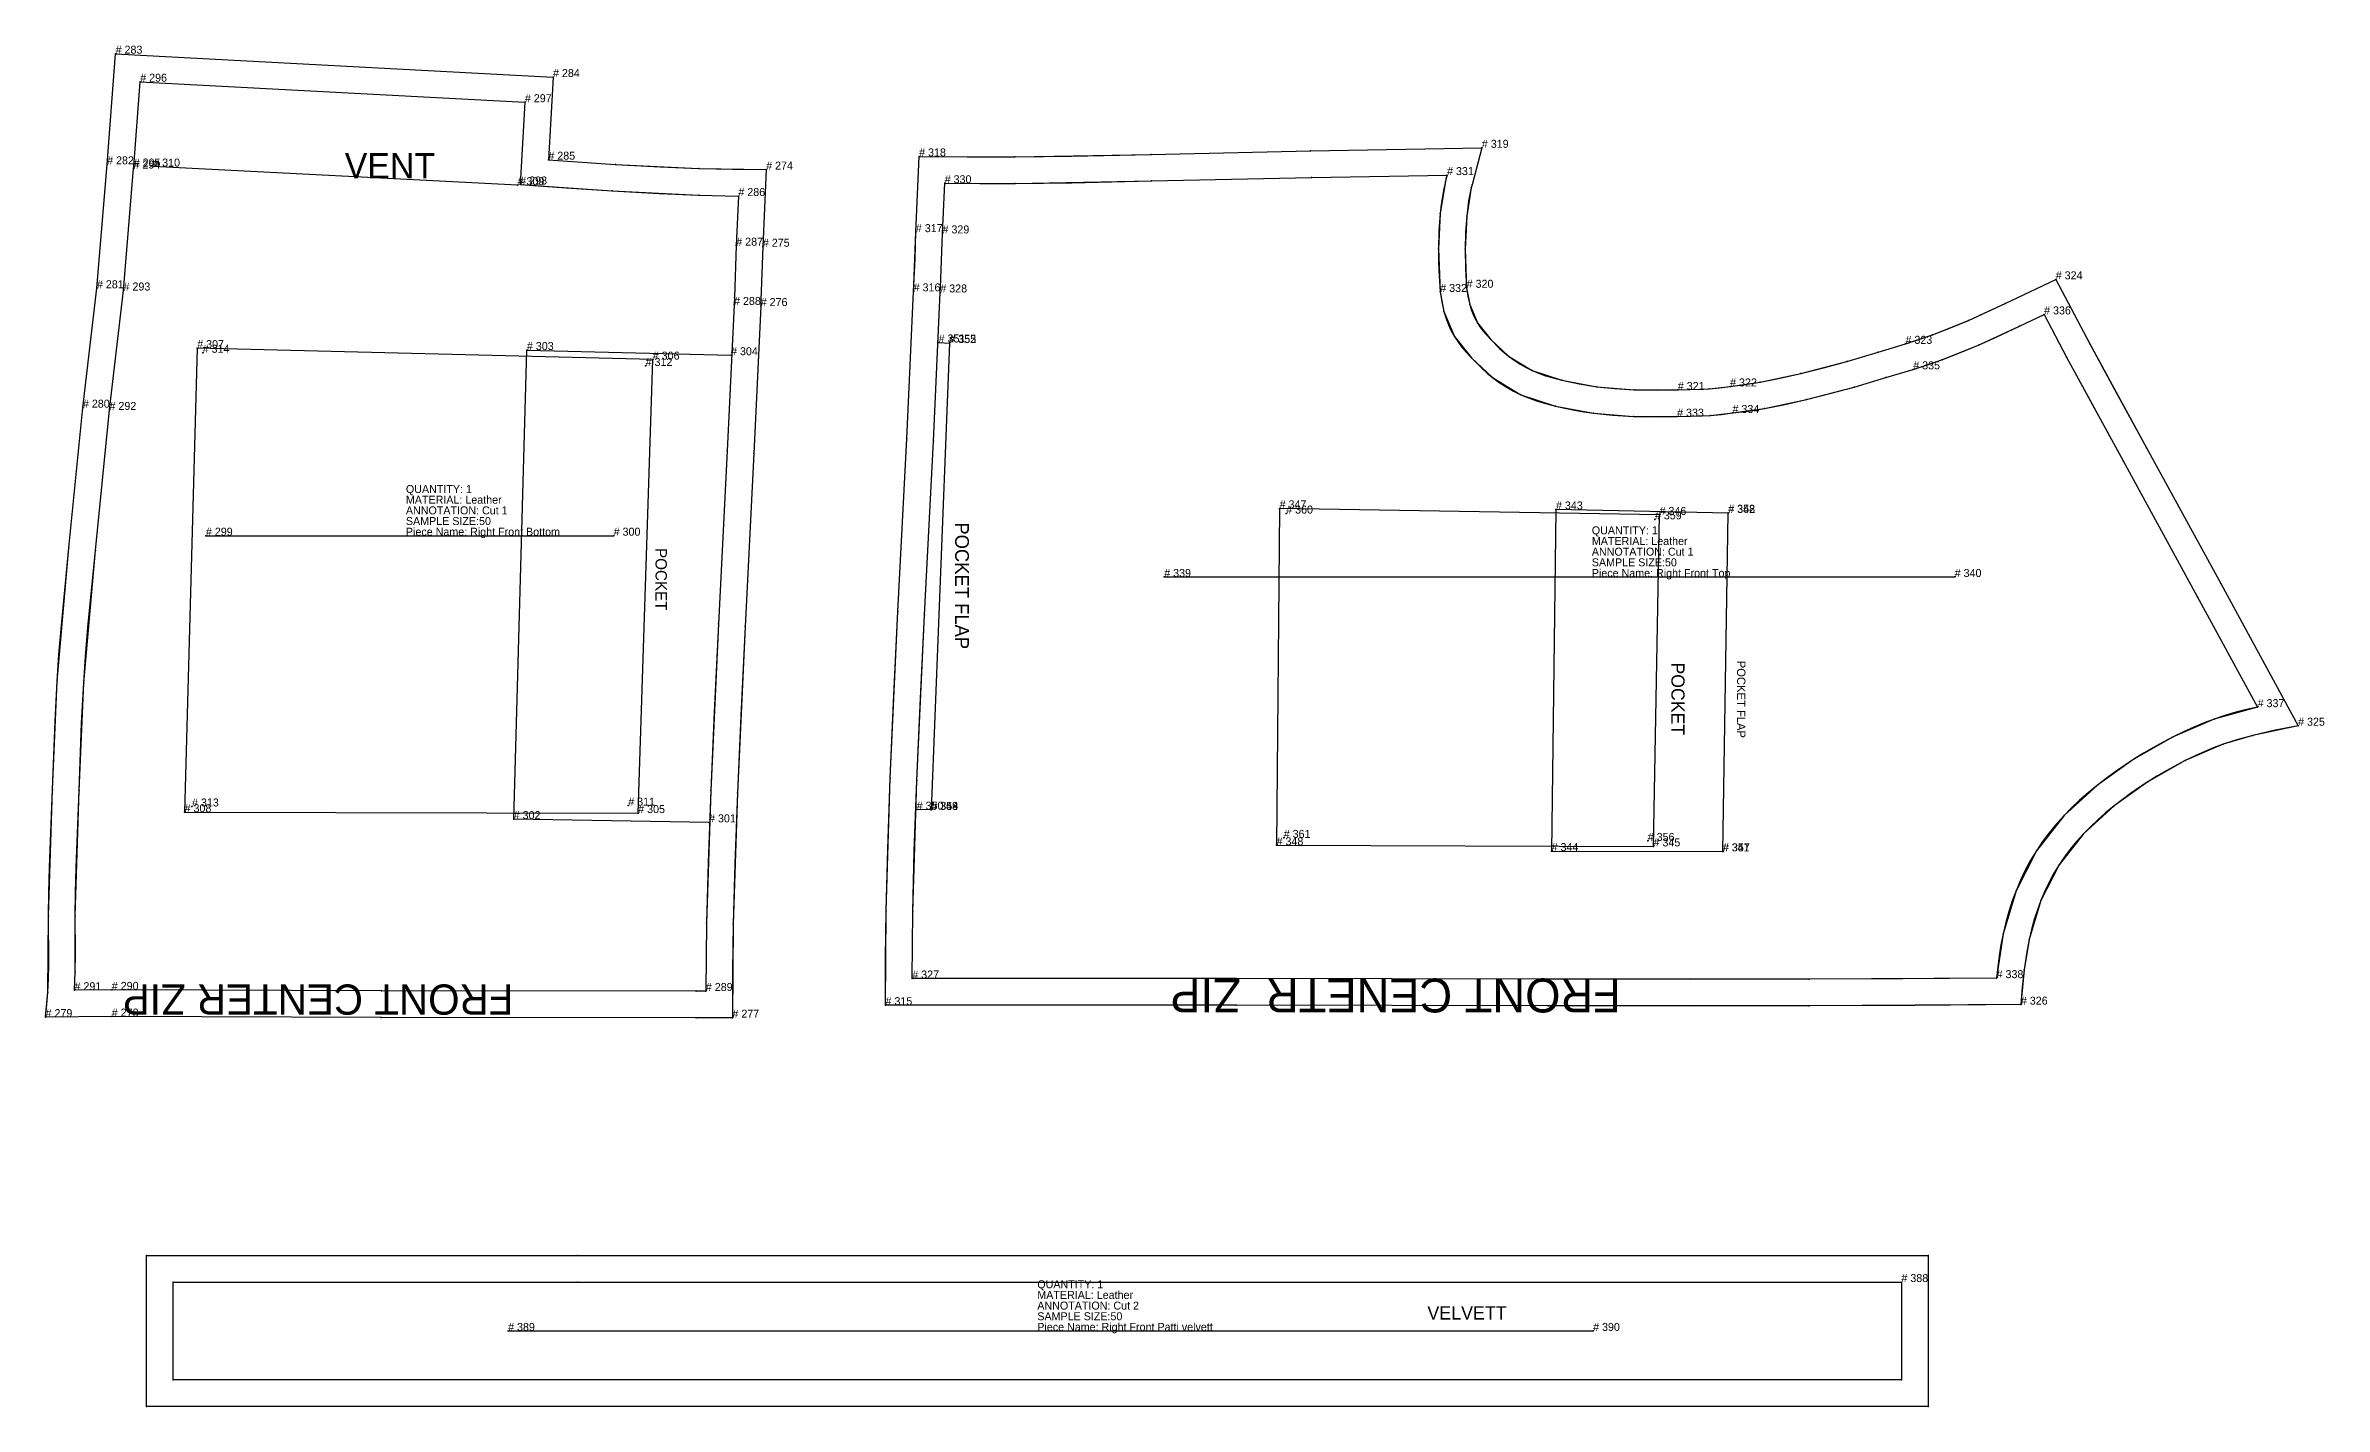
# Model space of a CAD drawing. Extents: x -8402 to 434, y -368 to 2685.
# Drawn here: x -6090 to -5236, y 1360 to 1871 of the extents above; entities that cross this region are included whole.
import ezdxf

# ---------------------------------------------------------------- set-up
doc = ezdxf.new("R2010")
doc.units = 0

# ---------------------------------------------------------------- blocks, each defined once
blk = doc.blocks.new('Right Front Bottom_5011')
at = {"layer": '1'}
blk.add_lwpolyline([(-5819.7002, 1824.0699), (-5820.9399, 1795.13), (-5821.6499, 1775.25), (-5821.7598, 1772.88), (-5824.3301, 1717.5699), (-5827.6401, 1652.6801), (-5830.5098, 1590.36), (-5832.0601, 1541.02), (-5832.3599, 1506), (-5845.96, 1506), (-5964, 1506.11), (-6065.04, 1506.42), (-6089.8599, 1506.21), (-6089.04, 1515.58), (-6088.73, 1544.22), (-6087.29, 1591.61), (-6085.54, 1632.1801), (-6081.1099, 1682.24), (-6075.8599, 1734.77), (-6070.6001, 1779.5601), (-6066.79, 1826.03), (-6063.6001, 1867.54), (-5899.6201, 1858.78), (-5901.3701, 1827.78), (-5876.1401, 1826.03), (-5844.9302, 1824.48), (-5819.7002, 1824.0699)], close=True, dxfattribs=at)
at = {"layer": '13'}
for p in [(-6030.9502, 1755.37, 10), (-5864.9102, 1750.42, 10), (-6034.9702, 1585.21, 10), (-5871.3999, 1585.52, 10)]:
    blk.add_point(p, dxfattribs=at)
at = {"layer": '14'}
blk.add_lwpolyline([(-5830.1299, 1814.15), (-5830.9199, 1795.55), (-5831.6201, 1776.05), (-5831.75, 1773.3), (-5834.29, 1718.59), (-5837.6001, 1653.74), (-5840.48, 1591.15), (-5842.0601, 1541.42), (-5842.3301, 1516), (-5845.96, 1516), (-5963.98, 1516.11), (-6065.04, 1516.42), (-6079, 1516.3), (-6078.7598, 1523.1801), (-6078.73, 1544.14), (-6077.2998, 1591.23), (-6075.5601, 1631.53), (-6071.1602, 1681.26), (-6065.8901, 1733.9301), (-6060.6299, 1778.72), (-6056.8799, 1824.45), (-6056.8198, 1825.21), (-6054.3799, 1857.03), (-5910.1699, 1849.33), (-5911.8999, 1818.48), (-5877.3999, 1816.09), (-5845.0098, 1814.48), (-5830.1299, 1814.15)], close=True, dxfattribs=at)
at = {"layer": '2'}
for p in [(-6063.6001, 1867.54), (-6054.3799, 1857.03), (-5899.6201, 1858.78), (-5910.1699, 1849.33), (-6066.79, 1826.03), (-6056.8799, 1824.45), (-6056.8198, 1825.21), (-6049.4902, 1825.2), (-5901.3701, 1827.78), (-5819.7002, 1824.0699), (-5912.9102, 1818.2), (-5911.8999, 1818.48), (-5830.1299, 1814.15), (-5830.9199, 1795.55), (-5820.9399, 1795.13), (-6070.6001, 1779.5601), (-6060.6299, 1778.72), (-5831.75, 1773.3), (-5821.7598, 1772.88), (-6033.0098, 1757.12), (-5909.4102, 1756.4), (-5862.23, 1752.79), (-5832.8799, 1754.4399), (-6075.8599, 1734.77), (-6065.8901, 1733.9301), (-6029.75, 1686.76), (-5876.8901, 1686.76), (-6037.75, 1583.05), (-5867.6899, 1582.74), (-5914.3501, 1580.47), (-5841.1201, 1579.25), (-6079, 1516.3), (-6065.04, 1516.42), (-5842.3301, 1516), (-6089.8599, 1506.21), (-6065.04, 1506.42), (-5832.3599, 1506)]:
    blk.add_point(p, dxfattribs=at)
at = {"layer": '3'}
for p in [(-5876.1401, 1826.03), (-5844.9302, 1824.48), (-5877.3999, 1816.09), (-5845.0098, 1814.48), (-5831.6201, 1776.05), (-5821.6499, 1775.25), (-5834.29, 1718.59), (-5824.3301, 1717.5699), (-6081.1099, 1682.24), (-6071.1602, 1681.26), (-5837.6001, 1653.74), (-5827.6401, 1652.6801), (-6085.54, 1632.1801), (-6075.5601, 1631.53), (-6087.29, 1591.61), (-6077.2998, 1591.23), (-5840.48, 1591.15), (-5830.5098, 1590.36), (-6088.73, 1544.22), (-6078.73, 1544.14), (-5842.0601, 1541.42), (-5832.0601, 1541.02), (-6078.7598, 1523.1801), (-6089.04, 1515.58), (-5963.98, 1516.11), (-5845.96, 1516), (-5964, 1506.11), (-5845.96, 1506)]:
    blk.add_point(p, dxfattribs=at)
at = {"layer": '4'}
for p in [(-6066.79, 1826.03, 5), (-6056.8198, 1825.21, 5), (-5830.9199, 1795.55, 5), (-5820.9399, 1795.13, 5), (-6070.6001, 1779.5601, 5), (-6060.6299, 1778.72, 5), (-5831.75, 1773.3, 5), (-5821.7598, 1772.88, 5), (-6075.8599, 1734.77, 5), (-6065.8901, 1733.9301, 5), (-6065.04, 1516.42, 5), (-6065.04, 1506.42, 5)]:
    blk.add_point(p, dxfattribs=at)
at = {"layer": '5'}
blk.add_line((-6029.75, 1686.76), (-5876.8901, 1686.76), dxfattribs=at)
at = {"layer": '7'}
blk.add_line((-6029.75, 1686.76), (-5876.8901, 1686.76), dxfattribs=at)
at = {"layer": '8'}
for points in [[(-5912.9102, 1818.2), (-6049.4902, 1825.2)], [(-5841.1201, 1579.25), (-5914.3501, 1580.47), (-5909.4102, 1756.4), (-5832.8799, 1754.4399)]]:
    blk.add_lwpolyline(points, dxfattribs=at)
blk.add_lwpolyline([(-5867.6899, 1582.74), (-5862.23, 1752.79), (-6033.0098, 1757.12), (-6037.75, 1583.05), (-5867.6899, 1582.74)], close=True, dxfattribs=at)
at = {"layer": '84'}
blk.add_lwpolyline([(-5819.7002, 1824.0699), (-5820.9399, 1795.13), (-5821.6499, 1775.25), (-5821.7598, 1772.88), (-5824.3301, 1717.5699), (-5827.6401, 1652.6801), (-5829.2598, 1619.23), (-5830.5098, 1590.36), (-5831.4702, 1563.86), (-5832.0601, 1541.02), (-5832.2998, 1523.51), (-5832.3599, 1506), (-5845.96, 1506), (-5964, 1506.11), (-6065.04, 1506.42), (-6089.8599, 1506.21), (-6089.3799, 1510.89), (-6089.04, 1515.58), (-6088.8198, 1520.54), (-6088.7002, 1526.0699), (-6088.73, 1544.22), (-6088.6401, 1552.89), (-6088.4102, 1562.5), (-6087.29, 1591.61), (-6086.3198, 1617.04), (-6085.54, 1632.1801), (-6084.8501, 1642.1899), (-6083.9399, 1653.14), (-6081.1099, 1682.24), (-6075.8599, 1734.77), (-6070.6001, 1779.5601), (-6066.79, 1826.03), (-6063.6001, 1867.54), (-5899.6201, 1858.78), (-5901.3701, 1827.78), (-5876.1401, 1826.03), (-5859.48, 1825.09), (-5844.9302, 1824.48), (-5832.3198, 1824.17), (-5819.7002, 1824.0699)], close=True, dxfattribs=at)
at = {"layer": '85'}
for points in [[(-5912.9102, 1818.2), (-6049.4902, 1825.2)], [(-5841.1201, 1579.25), (-5914.3501, 1580.47), (-5909.4102, 1756.4), (-5832.8799, 1754.4399)]]:
    blk.add_lwpolyline(points, dxfattribs=at)
blk.add_lwpolyline([(-5867.6899, 1582.74), (-5862.23, 1752.79), (-6033.0098, 1757.12), (-6037.75, 1583.05), (-5867.6899, 1582.74)], close=True, dxfattribs=at)
at = {"layer": '87'}
blk.add_lwpolyline([(-5830.1299, 1814.15), (-5830.9199, 1795.55), (-5831.6201, 1776.05), (-5831.75, 1773.3), (-5834.29, 1718.59), (-5837.6001, 1653.74), (-5839.2002, 1620.59), (-5840.48, 1591.15), (-5841.4702, 1564.15), (-5842.0601, 1541.42), (-5842.25, 1528.71), (-5842.3301, 1516), (-5845.96, 1516), (-5963.98, 1516.11), (-6065.04, 1516.42), (-6079, 1516.3), (-6078.7598, 1523.1801), (-6078.6899, 1530.05), (-6078.73, 1544.14), (-6078.6401, 1552.76), (-6078.4102, 1562.3199), (-6077.2998, 1591.23), (-6076.3398, 1616.4399), (-6075.5601, 1631.53), (-6074.8701, 1641.48), (-6073.9702, 1652.37), (-6071.1602, 1681.26), (-6065.8901, 1733.9301), (-6060.6299, 1778.72), (-6056.8799, 1824.45), (-6056.8198, 1825.21), (-6054.3799, 1857.03), (-5910.1699, 1849.33), (-5911.8999, 1818.48), (-5894.6499, 1817.22), (-5877.3999, 1816.09), (-5859.8198, 1815.1), (-5845.0098, 1814.48), (-5830.1299, 1814.15)], close=True, dxfattribs=at)
at = {"layer": '1'}
for s, p in [('# 283', (-6063.6001, 1867.54)), ('# 284', (-5899.6201, 1858.78)), ('# 282', (-6066.79, 1826.03)), ('# 285', (-5901.3701, 1827.78)), ('# 274', (-5819.7002, 1824.0699)), ('# 275', (-5820.9399, 1795.13)), ('# 281', (-6070.6001, 1779.5601)), ('# 276', (-5821.7598, 1772.88)), ('# 280', (-6075.8599, 1734.77)), ('QUANTITY: 1', (-5954.77, 1702.76)), ('MATERIAL: Leather', (-5954.77, 1698.76)), ('ANNOTATION: Cut 1', (-5954.77, 1694.76)), ('SAMPLE SIZE:50', (-5954.77, 1690.76)), ('Piece Name: Right Front Bottom', (-5954.77, 1686.76)), ('# 279', (-6089.8599, 1506.21)), ('# 278', (-6065.04, 1506.42)), ('# 277', (-5832.3599, 1506))]:
    blk.add_text(s, height=3, dxfattribs=at).set_placement(p)
at = {"layer": '13'}
for s, p in [('# 314', (-6030.9502, 1755.37)), ('# 312', (-5864.9102, 1750.42)), ('# 313', (-6034.9702, 1585.21)), ('# 311', (-5871.3999, 1585.52))]:
    blk.add_text(s, height=3, dxfattribs=at).set_placement(p)
at = {"layer": '14'}
for s, p in [('# 296', (-6054.3799, 1857.03)), ('# 297', (-5910.1699, 1849.33)), ('# 294', (-6056.8799, 1824.45)), ('# 295', (-6056.8198, 1825.21)), ('# 298', (-5911.8999, 1818.48)), ('# 286', (-5830.1299, 1814.15)), ('# 287', (-5830.9199, 1795.55)), ('# 293', (-6060.6299, 1778.72)), ('# 288', (-5831.75, 1773.3)), ('# 292', (-6065.8901, 1733.9301)), ('# 291', (-6079, 1516.3)), ('# 290', (-6065.04, 1516.42)), ('# 289', (-5842.3301, 1516))]:
    blk.add_text(s, height=3, dxfattribs=at).set_placement(p)
at = {"layer": '15'}
blk.add_text('VENT', height=9.5, dxfattribs=at).set_placement((-5977.7002, 1820.77))
for s, height, rotation, p in [('POCKET', 4.26, 270, (-5861.2002, 1682.13)), ('FRONT CENTER ZIP', 11.33, 180, (-5914.46, 1518.47))]:
    blk.add_text(s, height=height, rotation=rotation, dxfattribs=at).set_placement(p)
at = {"layer": '7'}
for s, p in [('# 299', (-6029.75, 1686.76)), ('# 300', (-5876.8901, 1686.76))]:
    blk.add_text(s, height=3, dxfattribs=at).set_placement(p)
at = {"layer": '8'}
for s, p in [('# 310', (-6049.4902, 1825.2)), ('# 309', (-5912.9102, 1818.2)), ('# 307', (-6033.0098, 1757.12)), ('# 303', (-5909.4102, 1756.4)), ('# 306', (-5862.23, 1752.79)), ('# 304', (-5832.8799, 1754.4399)), ('# 308', (-6037.75, 1583.05)), ('# 302', (-5914.3501, 1580.47)), ('# 305', (-5867.6899, 1582.74)), ('# 301', (-5841.1201, 1579.25))]:
    blk.add_text(s, height=3, dxfattribs=at).set_placement(p)
blk = doc.blocks.new('Right Front Top_5012')
at = {"layer": '1'}
blk.add_lwpolyline([(-5774.9702, 1510.6899), (-5774.7202, 1546.02), (-5773.1802, 1595.8199), (-5770.29, 1658.28), (-5767, 1723.15), (-5764.4199, 1778.39), (-5764.3101, 1780.7), (-5763.5898, 1800.61), (-5762.3599, 1829.02), (-5726.4502, 1828.85), (-5675.4302, 1829.79), (-5615.6499, 1831.12), (-5551.3999, 1832.24), (-5555.0601, 1818.36), (-5555.3501, 1817.25), (-5557.0801, 1806.58), (-5557.71, 1794.22), (-5557.1001, 1779.74), (-5555.9502, 1773.46), (-5553.0698, 1766.5601), (-5548.0498, 1760.29), (-5541.3901, 1754.11), (-5532.4902, 1748.6801), (-5521.3799, 1745.0699), (-5508.3101, 1742.65), (-5494.2402, 1741.51), (-5477.9399, 1741.42), (-5473.5698, 1741.59), (-5466.1802, 1741.83), (-5458.3301, 1742.75), (-5447.1201, 1744.29), (-5431.7998, 1747.62), (-5414.5801, 1752.15), (-5402.79, 1755.64), (-5392.5698, 1758.72), (-5382.5, 1762.13), (-5368.96, 1767.53), (-5355.2002, 1773.89), (-5336.25, 1782.9), (-5323.4902, 1758.73), (-5302.2598, 1719.67), (-5274.3901, 1668.8101), (-5245.3901, 1615.49), (-5262.4102, 1611.83), (-5273.4502, 1608.59), (-5287.75, 1602.4), (-5301.7202, 1594.4399), (-5314.3799, 1585.41), (-5325.8501, 1574.96), (-5335.02, 1563.3199), (-5341.8398, 1549.9399), (-5346.21, 1535.28), (-5348.0898, 1523.9), (-5349.3198, 1510.89), (-5428.6602, 1510.39), (-5526.4902, 1510.39), (-5643.5, 1510.6899), (-5774.9702, 1510.6899)], close=True, dxfattribs=at)
at = {"layer": '13'}
for p in [(-5751.0298, 1759.13, 10), (-5624.75, 1695.0601, 10), (-5486.5298, 1692.9, 10), (-5459.02, 1695.37, 10), (-5757.73, 1583.9301, 10), (-5625.6802, 1573.42, 10), (-5489.2002, 1572.29, 10), (-5460.98, 1568.37, 10)]:
    blk.add_point(p, dxfattribs=at)
at = {"layer": '14'}
blk.add_lwpolyline([(-5764.9302, 1520.7), (-5764.7202, 1545.65), (-5763.21, 1595), (-5760.3301, 1657.13), (-5757.0298, 1722.1899), (-5754.4302, 1777.99), (-5754.3398, 1779.88), (-5753.6001, 1800.13), (-5752.79, 1818.9399), (-5726.3799, 1818.85), (-5675.21, 1819.79), (-5615.2798, 1821.12), (-5564.4399, 1822.01), (-5564.73, 1820.91), (-5565.0801, 1819.55), (-5567.0298, 1807.61), (-5567.71, 1794.33), (-5567.0098, 1778.1801), (-5565.6099, 1770.8199), (-5561.6802, 1761.45), (-5555.3101, 1753.41), (-5547.4502, 1746.15), (-5536.7598, 1739.63), (-5523.8501, 1735.38), (-5509.5, 1732.72), (-5494.5298, 1731.51), (-5478.2002, 1731.41), (-5473.2202, 1731.6), (-5465.7402, 1731.83), (-5457.4302, 1732.78), (-5445.3901, 1734.4399), (-5429.75, 1737.83), (-5411.8599, 1742.53), (-5399.9302, 1746.0601), (-5389.6699, 1749.15), (-5379, 1752.76), (-5364.8999, 1758.39), (-5349.8799, 1765.34), (-5340.6099, 1769.75), (-5332.1802, 1753.78), (-5311.0298, 1714.87), (-5283.1699, 1664.02), (-5260.5698, 1622.46), (-5276.8198, 1618), (-5292.2798, 1611.3199), (-5306.9199, 1602.98), (-5320.6499, 1593.2), (-5333.1001, 1581.85), (-5343.5, 1568.62), (-5351.1401, 1553.61), (-5355.96, 1537.48), (-5358.4199, 1520.8199), (-5428.73, 1520.39), (-5526.4702, 1520.39), (-5643.48, 1520.6899), (-5764.9302, 1520.7)], close=True, dxfattribs=at)
at = {"layer": '2'}
for p in [(-5762.3599, 1829.02), (-5551.3999, 1832.24), (-5564.4399, 1822.01), (-5752.79, 1818.9399), (-5763.5898, 1800.61), (-5753.6001, 1800.13), (-5764.4199, 1778.39), (-5754.4302, 1777.99), (-5567.0098, 1778.1801), (-5557.1001, 1779.74), (-5336.25, 1782.9), (-5340.6099, 1769.75), (-5755.0498, 1759.23), (-5751.0298, 1759.02), (-5392.5698, 1758.72), (-5389.6699, 1749.15), (-5477.9399, 1741.42), (-5458.3301, 1742.75), (-5478.2002, 1731.41), (-5457.4302, 1732.78), (-5627.2202, 1697.02), (-5523.6099, 1696.61), (-5484.77, 1694.55), (-5459.02, 1695.27), (-5670.48, 1671.28), (-5374.1401, 1671.28), (-5260.5698, 1622.46), (-5245.3901, 1615.49), (-5763.29, 1584.03), (-5757.8301, 1583.9301), (-5757.8301, 1583.9301), (-5628.3599, 1570.64), (-5525.25, 1568.47), (-5487.04, 1570.23), (-5461.0801, 1568.37), (-5358.4199, 1520.8199), (-5764.9302, 1520.7), (-5774.9702, 1510.6899), (-5349.3198, 1510.89)]:
    blk.add_point(p, dxfattribs=at)
at = {"layer": '3'}
for p in [(-5726.4502, 1828.85), (-5675.4302, 1829.79), (-5615.6499, 1831.12), (-5675.21, 1819.79), (-5615.2798, 1821.12), (-5564.73, 1820.91), (-5726.3799, 1818.85), (-5565.0801, 1819.55), (-5555.3501, 1817.25), (-5555.0601, 1818.36), (-5567.0298, 1807.61), (-5557.0801, 1806.58), (-5567.71, 1794.33), (-5557.71, 1794.22), (-5764.3101, 1780.7), (-5754.3398, 1779.88), (-5565.6099, 1770.8199), (-5555.9502, 1773.46), (-5355.2002, 1773.89), (-5561.6802, 1761.45), (-5553.0698, 1766.5601), (-5548.0498, 1760.29), (-5382.5, 1762.13), (-5368.96, 1767.53), (-5349.8799, 1765.34), (-5555.3101, 1753.41), (-5541.3901, 1754.11), (-5414.5801, 1752.15), (-5402.79, 1755.64), (-5379, 1752.76), (-5364.8999, 1758.39), (-5332.1802, 1753.78), (-5323.4902, 1758.73), (-5547.4502, 1746.15), (-5532.4902, 1748.6801), (-5521.3799, 1745.0699), (-5447.1201, 1744.29), (-5431.7998, 1747.62), (-5399.9302, 1746.0601), (-5536.7598, 1739.63), (-5523.8501, 1735.38), (-5508.3101, 1742.65), (-5494.2402, 1741.51), (-5473.5698, 1741.59), (-5466.1802, 1741.83), (-5445.3901, 1734.4399), (-5429.75, 1737.83), (-5411.8599, 1742.53), (-5509.5, 1732.72), (-5494.5298, 1731.51), (-5473.2202, 1731.6), (-5465.7402, 1731.83), (-5767, 1723.15), (-5757.0298, 1722.1899), (-5302.2598, 1719.67), (-5311.0298, 1714.87), (-5274.3901, 1668.8101), (-5770.29, 1658.28), (-5283.1699, 1664.02), (-5760.3301, 1657.13), (-5276.8198, 1618), (-5292.2798, 1611.3199), (-5273.4502, 1608.59), (-5262.4102, 1611.83), (-5306.9199, 1602.98), (-5287.75, 1602.4), (-5773.1802, 1595.8199), (-5763.21, 1595), (-5320.6499, 1593.2), (-5301.7202, 1594.4399), (-5333.1001, 1581.85), (-5314.3799, 1585.41), (-5325.8501, 1574.96), (-5343.5, 1568.62), (-5335.02, 1563.3199), (-5351.1401, 1553.61), (-5341.8398, 1549.9399), (-5774.7202, 1546.02), (-5764.7202, 1545.65), (-5355.96, 1537.48), (-5346.21, 1535.28), (-5348.0898, 1523.9), (-5643.48, 1520.6899), (-5526.4702, 1520.39), (-5428.73, 1520.39), (-5643.5, 1510.6899), (-5526.4902, 1510.39), (-5428.6602, 1510.39)]:
    blk.add_point(p, dxfattribs=at)
at = {"layer": '4'}
for p in [(-5763.5898, 1800.61, 5), (-5753.6001, 1800.13, 5), (-5764.4199, 1778.39, 5), (-5754.4302, 1777.99, 5), (-5567.0098, 1778.1801, 5), (-5557.1001, 1779.74, 5), (-5392.5698, 1758.72, 5), (-5389.6699, 1749.15, 5), (-5477.9399, 1741.42, 5), (-5458.3301, 1742.75, 5), (-5478.2002, 1731.41, 5), (-5457.4302, 1732.78, 5)]:
    blk.add_point(p, dxfattribs=at)
at = {"layer": '5'}
blk.add_line((-5670.48, 1671.28), (-5374.1401, 1671.28), dxfattribs=at)
at = {"layer": '7'}
blk.add_line((-5670.48, 1671.28), (-5374.1401, 1671.28), dxfattribs=at)
at = {"layer": '8'}
for points in [[(-5755.0498, 1759.23), (-5751.0298, 1759.02), (-5757.8301, 1583.9301)], [(-5757.8301, 1583.9301), (-5763.29, 1584.03)]]:
    blk.add_lwpolyline(points, dxfattribs=at)
for points in [[(-5487.04, 1570.23), (-5484.77, 1694.55), (-5627.2202, 1697.02), (-5628.3599, 1570.64), (-5487.04, 1570.23)], [(-5461.0801, 1568.37), (-5459.02, 1695.27), (-5523.6099, 1696.61), (-5525.25, 1568.47), (-5461.0801, 1568.37)]]:
    blk.add_lwpolyline(points, close=True, dxfattribs=at)
at = {"layer": '84'}
blk.add_lwpolyline([(-5774.9702, 1510.6899), (-5774.9399, 1528.36), (-5774.7202, 1546.02), (-5774.1401, 1569.14), (-5773.1802, 1595.8199), (-5771.9502, 1624.15), (-5770.29, 1658.28), (-5767, 1723.15), (-5764.4199, 1778.39), (-5764.3101, 1780.7), (-5763.8999, 1790.65), (-5763.5898, 1800.61), (-5762.3599, 1829.02), (-5744.3999, 1828.83), (-5726.4502, 1828.85), (-5705.1699, 1829.13), (-5675.4302, 1829.79), (-5615.6499, 1831.12), (-5551.3999, 1832.24), (-5555.0601, 1818.36), (-5555.3501, 1817.25), (-5555.8901, 1814.88), (-5556.3501, 1812.35), (-5557.0801, 1806.58), (-5557.5298, 1800.47), (-5557.71, 1794.22), (-5557.5801, 1786.98), (-5557.1001, 1779.74), (-5556.6699, 1776.5699), (-5555.9502, 1773.46), (-5555.3599, 1771.5601), (-5554.6802, 1769.77), (-5553.9199, 1768.11), (-5553.0698, 1766.5601), (-5552.1201, 1765.11), (-5551, 1763.63), (-5548.0498, 1760.29), (-5544.6099, 1756.87), (-5541.3901, 1754.11), (-5539.2598, 1752.54), (-5537.0601, 1751.1), (-5534.7998, 1749.8101), (-5532.4902, 1748.6801), (-5530.1001, 1747.6801), (-5527.5, 1746.76), (-5524.6401, 1745.91), (-5521.3799, 1745.0699), (-5514.8599, 1743.6801), (-5508.3101, 1742.65), (-5501.6401, 1741.95), (-5494.2402, 1741.51), (-5486.0898, 1741.3199), (-5477.9399, 1741.42), (-5473.5698, 1741.59), (-5466.1802, 1741.83), (-5462.25, 1742.1801), (-5458.3301, 1742.75), (-5452.71, 1743.41), (-5447.1201, 1744.29), (-5440.2002, 1745.66), (-5431.7998, 1747.62), (-5422.8398, 1749.89), (-5414.5801, 1752.15), (-5402.79, 1755.64), (-5392.5698, 1758.72), (-5387.52, 1760.37), (-5382.5, 1762.13), (-5375.6602, 1764.74), (-5368.96, 1767.53), (-5363.1201, 1770.16), (-5355.2002, 1773.89), (-5336.25, 1782.9), (-5323.4902, 1758.73), (-5314.3799, 1741.84), (-5302.2598, 1719.67), (-5274.3901, 1668.8101), (-5245.3901, 1615.49), (-5253.9302, 1613.8199), (-5262.4102, 1611.83), (-5268.3701, 1610.21), (-5273.4502, 1608.59), (-5276.8599, 1607.33), (-5280.3599, 1605.88), (-5283.9702, 1604.25), (-5287.75, 1602.4), (-5294.8599, 1598.58), (-5298.3198, 1596.55), (-5301.7202, 1594.4399), (-5305.02, 1592.27), (-5308.23, 1590.04), (-5311.3501, 1587.76), (-5314.3799, 1585.41), (-5317.5498, 1582.8), (-5320.5, 1580.2), (-5323.27, 1577.59), (-5325.8501, 1574.96), (-5328.4102, 1572.13), (-5330.79, 1569.24), (-5333, 1566.3), (-5335.02, 1563.3199), (-5336.9399, 1560.16), (-5338.7202, 1556.87), (-5340.3501, 1553.46), (-5341.8398, 1549.9399), (-5343.1299, 1546.45), (-5344.29, 1542.85), (-5345.3101, 1539.12), (-5346.21, 1535.28), (-5347.2202, 1529.91), (-5348.0898, 1523.9), (-5348.8101, 1517.41), (-5349.3198, 1510.89), (-5388.9902, 1510.58), (-5428.6602, 1510.39), (-5473.3701, 1510.33), (-5526.4902, 1510.39), (-5643.5, 1510.6899), (-5709.23, 1510.75), (-5774.9702, 1510.6899)], close=True, dxfattribs=at)
at = {"layer": '85'}
for points in [[(-5755.0498, 1759.23), (-5751.0298, 1759.02), (-5757.8301, 1583.9301)], [(-5757.8301, 1583.9301), (-5763.29, 1584.03)]]:
    blk.add_lwpolyline(points, dxfattribs=at)
for points in [[(-5487.04, 1570.23), (-5484.77, 1694.55), (-5627.2202, 1697.02), (-5628.3599, 1570.64), (-5487.04, 1570.23)], [(-5461.0801, 1568.37), (-5459.02, 1695.27), (-5523.6099, 1696.61), (-5525.25, 1568.47), (-5461.0801, 1568.37)]]:
    blk.add_lwpolyline(points, close=True, dxfattribs=at)
at = {"layer": '87'}
blk.add_lwpolyline([(-5764.9302, 1520.7), (-5764.8799, 1533.1801), (-5764.7202, 1545.65), (-5764.1699, 1568.4301), (-5763.21, 1595), (-5761.98, 1623.14), (-5760.3301, 1657.13), (-5757.0298, 1722.1899), (-5754.4302, 1777.99), (-5754.3398, 1779.88), (-5753.9199, 1790), (-5753.6001, 1800.13), (-5752.79, 1818.9399), (-5739.5801, 1818.83), (-5726.3799, 1818.85), (-5705.1401, 1819.12), (-5675.21, 1819.79), (-5615.2798, 1821.12), (-5564.4399, 1822.01), (-5564.73, 1820.91), (-5565.0801, 1819.55), (-5565.6899, 1816.85), (-5566.21, 1813.99), (-5566.6602, 1810.9301), (-5567.0298, 1807.61), (-5567.52, 1801.08), (-5567.71, 1794.33), (-5567.6899, 1790.29), (-5567.5601, 1786.25), (-5567.3398, 1782.22), (-5567.0098, 1778.1801), (-5566.46, 1774.47), (-5565.6099, 1770.8199), (-5564.8198, 1768.26), (-5563.8999, 1765.84), (-5562.8501, 1763.5699), (-5561.6802, 1761.45), (-5560.4399, 1759.55), (-5559, 1757.62), (-5557.3198, 1755.61), (-5555.3101, 1753.41), (-5551.3198, 1749.45), (-5549.3799, 1747.73), (-5547.4502, 1746.15), (-5544.8901, 1744.26), (-5542.2402, 1742.54), (-5539.5298, 1740.99), (-5536.7598, 1739.63), (-5533.9399, 1738.45), (-5530.8999, 1737.36), (-5527.5698, 1736.35), (-5523.8501, 1735.38), (-5520.2998, 1734.5699), (-5516.7202, 1733.85), (-5513.1201, 1733.24), (-5509.5, 1732.72), (-5502.3701, 1731.98), (-5494.5298, 1731.51), (-5486.3701, 1731.3199), (-5478.2002, 1731.41), (-5473.2202, 1731.6), (-5465.7402, 1731.83), (-5461.5801, 1732.1899), (-5457.4302, 1732.78), (-5451.3901, 1733.5), (-5445.3901, 1734.4399), (-5438.29, 1735.85), (-5429.75, 1737.83), (-5420.48, 1740.17), (-5411.8599, 1742.53), (-5399.9302, 1746.0601), (-5389.6699, 1749.15), (-5384.3101, 1750.89), (-5379, 1752.76), (-5371.8999, 1755.47), (-5364.8999, 1758.39), (-5358.5498, 1761.25), (-5349.8799, 1765.34), (-5340.6099, 1769.75), (-5332.1802, 1753.78), (-5323.25, 1737.22), (-5311.0298, 1714.87), (-5283.1699, 1664.02), (-5260.5698, 1622.46), (-5264.7002, 1621.5699), (-5268.79, 1620.52), (-5272.8301, 1619.34), (-5276.8198, 1618), (-5280.6001, 1616.58), (-5284.4302, 1615), (-5288.3198, 1613.25), (-5292.2798, 1611.3199), (-5295.9902, 1609.39), (-5299.6602, 1607.36), (-5303.3101, 1605.22), (-5306.9199, 1602.98), (-5310.52, 1600.62), (-5314.0098, 1598.21), (-5317.3799, 1595.73), (-5320.6499, 1593.2), (-5324.0698, 1590.38), (-5327.2798, 1587.5601), (-5330.2798, 1584.72), (-5333.1001, 1581.85), (-5335.9902, 1578.65), (-5338.6899, 1575.37), (-5341.2002, 1572.02), (-5343.5, 1568.62), (-5345.6602, 1565.0601), (-5347.6499, 1561.36), (-5349.48, 1557.54), (-5351.1401, 1553.61), (-5352.54, 1549.8101), (-5353.8101, 1545.86), (-5354.9502, 1541.75), (-5355.96, 1537.48), (-5356.79, 1533.35), (-5357.4702, 1529.2), (-5358.02, 1525.02), (-5358.4199, 1520.8199), (-5393.5698, 1520.55), (-5428.73, 1520.39), (-5473.25, 1520.3199), (-5526.4702, 1520.39), (-5643.48, 1520.6899), (-5704.2002, 1520.75), (-5764.9302, 1520.7)], close=True, dxfattribs=at)
at = {"layer": '1'}
for s, p in [('# 318', (-5762.3599, 1829.02)), ('# 319', (-5551.3999, 1832.24)), ('# 317', (-5763.5898, 1800.61)), ('# 324', (-5336.25, 1782.9)), ('# 316', (-5764.4199, 1778.39)), ('# 320', (-5557.1001, 1779.74)), ('# 323', (-5392.5698, 1758.72)), ('# 321', (-5477.9399, 1741.42)), ('# 322', (-5458.3301, 1742.75)), ('QUANTITY: 1', (-5510.1699, 1687.27)), ('MATERIAL: Leather', (-5510.1699, 1683.27)), ('ANNOTATION: Cut 1', (-5510.1699, 1679.27)), ('SAMPLE SIZE:50', (-5510.1699, 1675.27)), ('Piece Name: Right Front Top', (-5510.1699, 1671.27)), ('# 325', (-5245.3901, 1615.49)), ('# 315', (-5774.9702, 1510.6899)), ('# 326', (-5349.3198, 1510.89))]:
    blk.add_text(s, height=3, dxfattribs=at).set_placement(p)
at = {"layer": '13'}
for s, p in [('# 355', (-5751.0298, 1759.13)), ('# 360', (-5624.75, 1695.0601)), ('# 359', (-5486.5298, 1692.9)), ('# 358', (-5459.02, 1695.37)), ('# 354', (-5757.73, 1583.9301)), ('# 361', (-5625.6802, 1573.42)), ('# 356', (-5489.2002, 1572.29)), ('# 357', (-5460.98, 1568.37))]:
    blk.add_text(s, height=3, dxfattribs=at).set_placement(p)
at = {"layer": '14'}
for s, p in [('# 330', (-5752.79, 1818.9399)), ('# 331', (-5564.4399, 1822.01)), ('# 329', (-5753.6001, 1800.13)), ('# 328', (-5754.4302, 1777.99)), ('# 332', (-5567.0098, 1778.1801)), ('# 336', (-5340.6099, 1769.75)), ('# 335', (-5389.6699, 1749.15)), ('# 333', (-5478.2002, 1731.41)), ('# 334', (-5457.4302, 1732.78)), ('# 337', (-5260.5698, 1622.46)), ('# 327', (-5764.9302, 1520.7)), ('# 338', (-5358.4199, 1520.8199))]:
    blk.add_text(s, height=3, dxfattribs=at).set_placement(p)
at = {"layer": '15'}
for s, height, rotation, p in [('POCKET FLAP', 5.16, 270, (-5748.8599, 1691.77)), ('POCKET', 4.96, 270, (-5480.3501, 1639.24)), ('POCKET FLAP', 3.14, 270, (-5455.73, 1639.85)), ('FRONT CENETR  ZIP', 12.7, 180, (-5499.3101, 1520.6801))]:
    blk.add_text(s, height=height, rotation=rotation, dxfattribs=at).set_placement(p)
at = {"layer": '7'}
for s, p in [('# 339', (-5670.48, 1671.28)), ('# 340', (-5374.1401, 1671.28))]:
    blk.add_text(s, height=3, dxfattribs=at).set_placement(p)
at = {"layer": '8'}
for s, p in [('# 351', (-5755.0498, 1759.23)), ('# 352', (-5751.0298, 1759.02)), ('# 347', (-5627.2202, 1697.02)), ('# 343', (-5523.6099, 1696.61)), ('# 346', (-5484.77, 1694.55)), ('# 342', (-5459.02, 1695.27)), ('# 350', (-5763.29, 1584.03)), ('# 349', (-5757.8301, 1583.9301)), ('# 353', (-5757.8301, 1583.9301)), ('# 348', (-5628.3599, 1570.64)), ('# 345', (-5487.04, 1570.23)), ('# 344', (-5525.25, 1568.47)), ('# 341', (-5461.0801, 1568.37))]:
    blk.add_text(s, height=3, dxfattribs=at).set_placement(p)
blk = doc.blocks.new('Right Front Patti velvett_5015')
at = {"layer": '1'}
blk.add_lwpolyline([(-5384.1001, 1416.86), (-5384.1001, 1360.2), (-6052.04, 1360.2), (-6052.04, 1416.86), (-5890.3301, 1416.86), (-5384.1001, 1416.86)], close=True, dxfattribs=at)
at = {"layer": '14'}
blk.add_lwpolyline([(-5394.1001, 1406.86), (-5394.1001, 1370.2), (-6042.04, 1370.2), (-6042.04, 1406.86), (-5890.3301, 1406.86), (-5394.1001, 1406.86)], close=True, dxfattribs=at)
at = {"layer": '2'}
for p in [(-6052.04, 1416.86), (-5890.3301, 1416.86), (-5384.1001, 1416.86), (-6042.04, 1406.86), (-5890.3301, 1406.86), (-5394.1001, 1406.86), (-5916.4502, 1388.52), (-5509.6899, 1388.52), (-6042.04, 1370.2), (-5394.1001, 1370.2), (-6052.04, 1360.2), (-5384.1001, 1360.2)]:
    blk.add_point(p, dxfattribs=at)
at = {"layer": '4'}
for p in [(-5890.3301, 1416.86, 5), (-5890.3301, 1406.86, 5)]:
    blk.add_point(p, dxfattribs=at)
at = {"layer": '5'}
blk.add_line((-5916.4502, 1388.52), (-5509.6899, 1388.52), dxfattribs=at)
at = {"layer": '7'}
blk.add_line((-5916.4502, 1388.52), (-5509.6899, 1388.52), dxfattribs=at)
at = {"layer": '84'}
blk.add_lwpolyline([(-5384.1001, 1416.86), (-5384.1001, 1360.2), (-6052.04, 1360.2), (-6052.04, 1416.86), (-5890.3301, 1416.86), (-5384.1001, 1416.86)], close=True, dxfattribs=at)
at = {"layer": '87'}
blk.add_lwpolyline([(-5394.1001, 1406.86), (-5394.1001, 1370.2), (-6042.04, 1370.2), (-6042.04, 1406.86), (-5890.3301, 1406.86), (-5394.1001, 1406.86)], close=True, dxfattribs=at)
at = {"layer": '1'}
for s, p in [('QUANTITY: 1', (-5718.0601, 1404.52)), ('MATERIAL: Leather', (-5718.0601, 1400.52)), ('ANNOTATION: Cut 2', (-5718.0601, 1396.52)), ('SAMPLE SIZE:50', (-5718.0601, 1392.52)), ('Piece Name: Right Front Patti velvett', (-5718.0601, 1388.52))]:
    blk.add_text(s, height=3, dxfattribs=at).set_placement(p)
at = {"layer": '14'}
blk.add_text('# 388', height=3, dxfattribs=at).set_placement((-5394.1001, 1406.86))
at = {"layer": '15'}
blk.add_text('VELVETT', height=5, dxfattribs=at).set_placement((-5571.8101, 1392.77))
at = {"layer": '7'}
for s, p in [('# 389', (-5916.4502, 1388.52)), ('# 390', (-5509.6899, 1388.52))]:
    blk.add_text(s, height=3, dxfattribs=at).set_placement(p)

msp = doc.modelspace()

# ---------------------------------------------------------------- block references
at = {"layer": '1'}
for name in ['Right Front Bottom_5011', 'Right Front Top_5012', 'Right Front Patti velvett_5015']:
    msp.add_blockref(name, (0, 0), dxfattribs=at)

doc.saveas('drawing.dxf')
